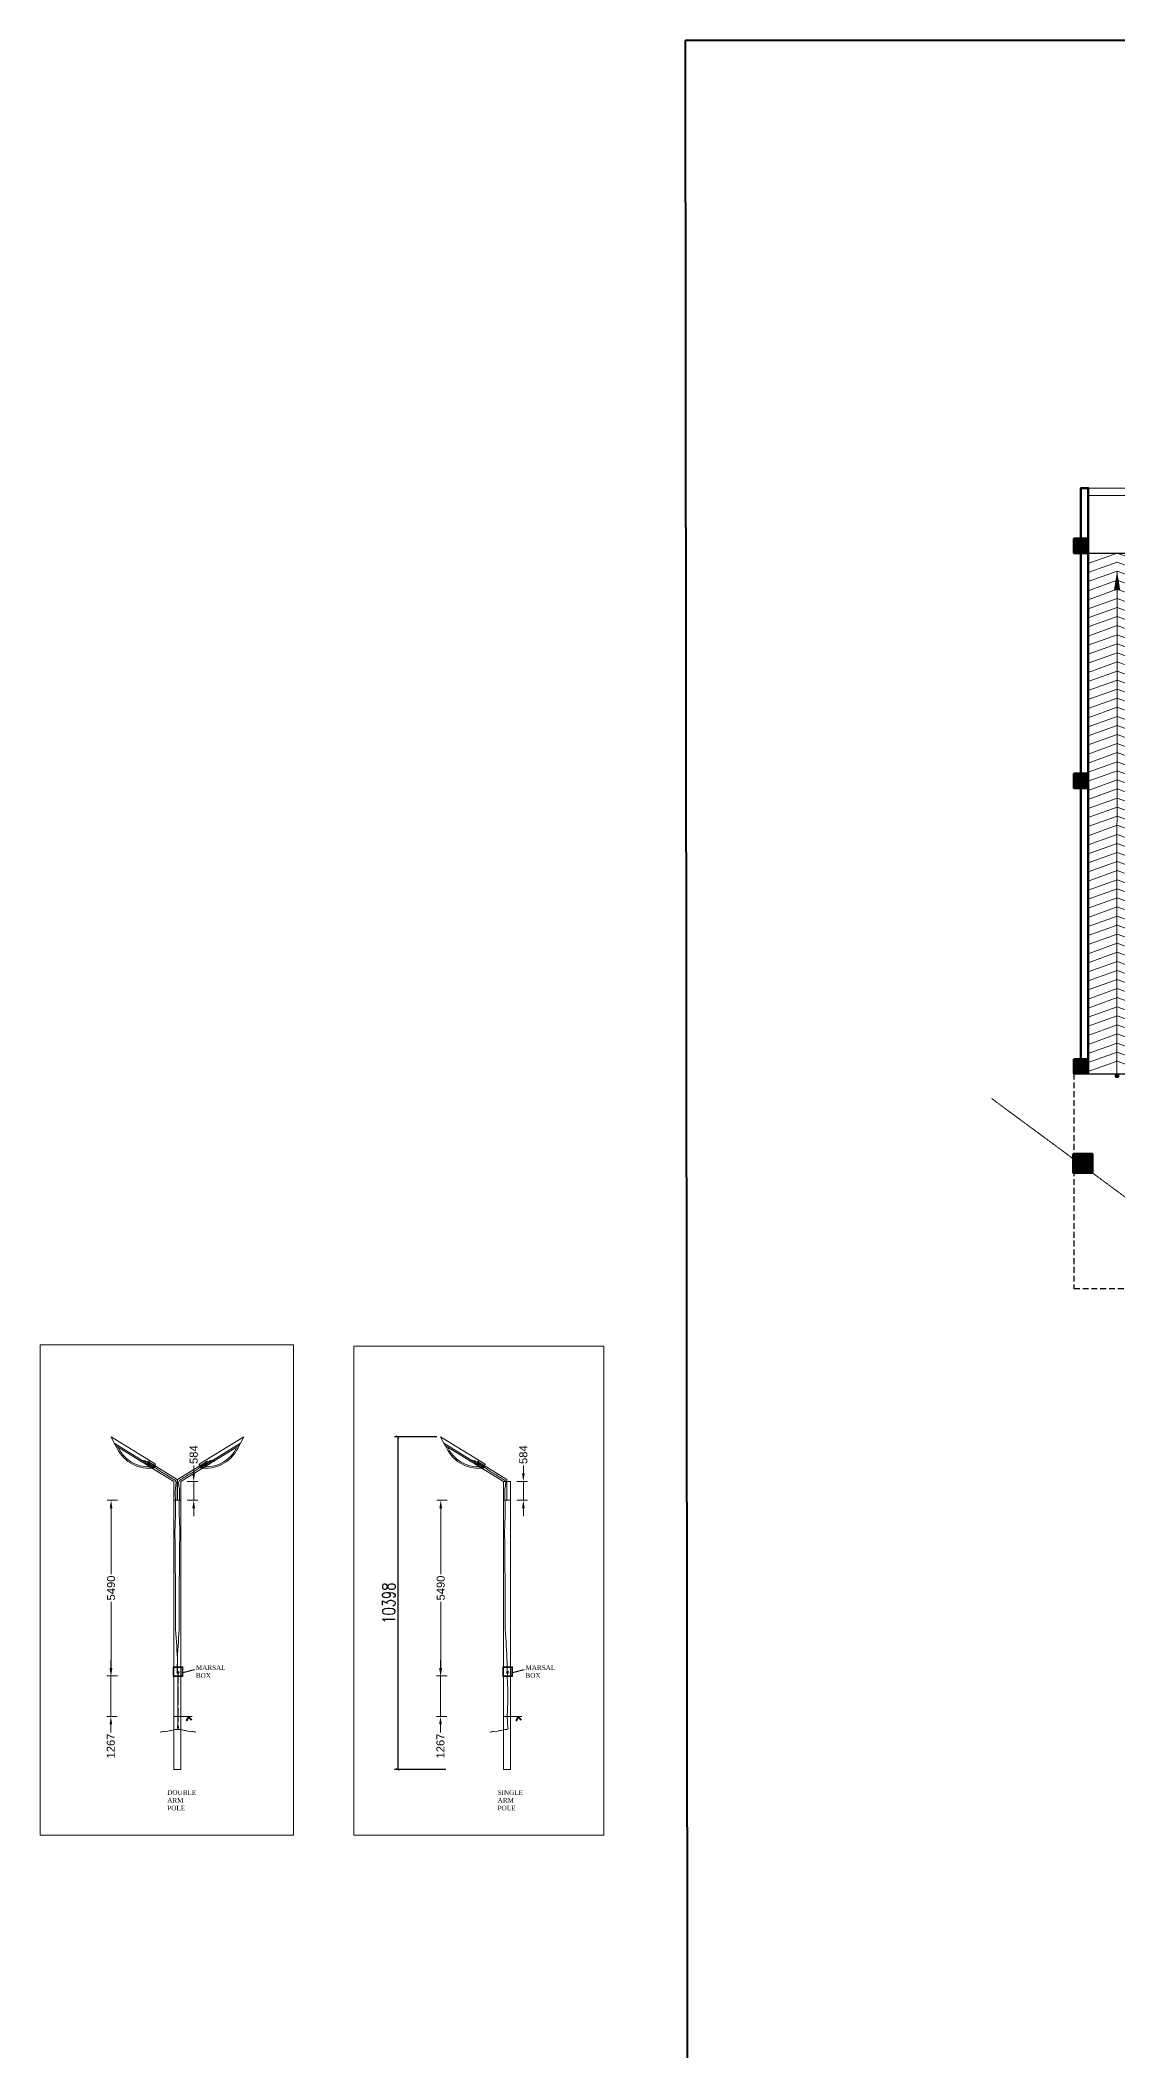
# Model space of a CAD drawing. Header units: millimetres. Extents: x 2399484 to 3337895, y 3598750 to 3969149.
# Drawn here: x 2399484 to 2433150, y 3866298 to 3929111 of the extents above; entities that cross this region are included whole.
import ezdxf
from ezdxf import colors
from ezdxf.entities.mleader import LeaderData, LeaderLine
from ezdxf.math import Vec2, Vec3

# ---------------------------------------------------------------- set-up
doc = ezdxf.new("R2010")
doc.units = ezdxf.units.MM
doc.header["$MEASUREMENT"] = 0
doc.header["$PDMODE"] = 32
doc.header["$PDSIZE"] = 0.25
doc.linetypes.add('CENTER', pattern=[2, 1.25, -0.25, 0.25, -0.25])
doc.linetypes.add('DASHED', pattern=[0.75, 0.5, -0.25])
for name, color, linetype, lineweight in [('0newfurnture', 30, 'Continuous', 15), ('centreline', 52, 'CENTER', 5), ('Column-0.5', 14, 'Continuous', 50), ('conduit Light & fan City', 30, 'Continuous', 5), ('Dimension- 0.15', 114, 'Continuous', 15), ('Hatch', 9, 'Continuous', 9), ('hatch-1', 53, 'Continuous', 15), ('stairs', 6, 'Continuous', 25), ('Strret Light', 50, 'Continuous', 35), ('WALL 0.2', 7, 'Continuous', 20), ('wall 0.4', 7, 'Continuous', 40), ('Wall-0.5', 7, 'Continuous', 50)]:
    doc.layers.add(name, color=color, linetype=linetype, lineweight=lineweight)
doc.styles.add('Arch-Dim', font='romans.shx', dxfattribs={"width": 0.75})
doc.styles.get("Standard").update_dxf_attribs({"font": 'arial.ttf'})
doc.dimstyles.new('HMS', dxfattribs={"dimscale": 100, "dimtxt": 2.5, "dimasz": 2.5, "dimexe": 1.25, "dimexo": 0.625, "dimtad": 0, "dimdec": 0, "dimdsep": 46, "dimtxsty": 'Standard', "dimcen": 2.5, "dimclrd": 64, "dimclre": 54, "dimclrt": 230, "dimadec": 0, "dimazin": 0, "dimtfac": 1, "dimtdec": 0, "dimtmove": 0, "dimatfit": 0, "dimfxl": 1, "dimlwd": 13, "dimlwe": 13, "dimarcsym": 0})
doc.dimstyles.new('SMALL Annotative', dxfattribs={"dimscale": 100, "dimtxt": 4, "dimasz": 1, "dimexe": 1, "dimexo": 1.2, "dimgap": 0.8, "dimtad": 1, "dimdec": 0, "dimzin": 3, "dimdsep": 46, "dimtxsty": 'Arch-Dim', "dimblk": 'ARCHTICK', "dimcen": 10, "dimazin": 2, "dimtfac": 0.75, "dimtdec": 0, "dimtix": 1, "dimtmove": 2, "dimatfit": 3, "dimfxl": 1, "dimfxlon": 1, "dimtolj": 1, "dimtzin": 0, "dimarcsym": 0})
doc.dimstyles.get("Standard").update_dxf_attribs({"dimtxt": 500, "dimasz": 100, "dimexe": 100, "dimexo": 200, "dimgap": 0.09, "dimtad": 0, "dimtoh": 1, "dimdec": 0, "dimzin": 0, "dimdsep": 46, "dimtxsty": 'Standard', "dimblk": 'DOT', "dimcen": 0, "dimclrd": 256, "dimclre": 256, "dimclrt": 256, "dimadec": 0, "dimazin": 0, "dimtfac": 1, "dimtdec": 0, "dimtofl": 0, "dimtmove": 0, "dimatfit": 3, "dimfxl": 1, "dimtolj": 1, "dimtzin": 0, "dimlwd": -1, "dimlwe": -1, "dimarcsym": 1})

# ---------------------------------------------------------------- blocks, each defined once
blk = doc.blocks.new('_Dot')
at = {"color": 0, "linetype": 'ByBlock', "lineweight": -2}
blk.add_line((-0.5, 0), (-1, 0), dxfattribs=at)
at = {"color": 0, "linetype": 'ByBlock', "lineweight": -3, "const_width": 0.5}
blk.add_lwpolyline([(-0.25, 0, 1), (0.25, 0, 1)], format="xyb", close=True, dxfattribs=at)
blk = doc.blocks.new('2ft column')
at = {"layer": 'Hatch', "ltscale": 5}
h = blk.add_hatch(color=256, dxfattribs=at)
h.dxf.hatch_style = 1
h.paths.add_polyline_path([(2207385, 4176559), (2207985, 4176559), (2207985, 4175959), (2207385, 4175959)])
at = {"layer": 'Column-0.5', "ltscale": 5}
blk.add_lwpolyline([(2207385, 4176559), (2207985, 4176559), (2207985, 4175959), (2207385, 4175959)], close=True, dxfattribs=at)
at = {"layer": 'Defpoints', "ltscale": 5}
for points in [[(2207985, 4176559), (2207385, 4175959)], [(2207985, 4175959), (2207385, 4176559)]]:
    blk.add_lwpolyline(points, dxfattribs=at)
blk = doc.blocks.new('main grid')
at = {"layer": 'centreline', "ltscale": 5}
for p, q in [((2518911, 4018930), (2518911, 3987284)), ((2526411, 4018930), (2526411, 3987284)), ((2533911, 4018930), (2533911, 3991299)), ((2541411, 4018930), (2541411, 3976624)), ((2542161, 4018930), (2542161, 3976624)), ((2549661, 4018930), (2549661, 3976624)), ((2557161, 4018930), (2557161, 3976624)), ((2559988, 4011172), (2515645, 4011172)), ((2559988, 4003672), (2515645, 4003672)), ((2559388, 3996172), (2515045, 3996172)), ((2559988, 3996172), (2515645, 3996172)), ((2559988, 3991172), (2538074, 3991172)), ((2533911, 3989164), (2515100, 3989164)), ((2559988, 3985172), (2538074, 3985172)), ((2559988, 3979531), (2538074, 3979531))]:
    blk.add_line(p, q, dxfattribs=at)
blk.add_lwpolyline([(2510725, 3995097), (2521316, 3987284)], dxfattribs=at)
at = {"layer": 'Hatch'}
for p in [(311226, -165087), (318726, -165087), (326226, -165087), (333726, -165087), (311226, -172587), (318726, -172587), (326226, -172587), (333726, -172587), (311226, -180087), (318726, -180087), (326226, -180087), (333726, -180087), (305895, -183187), (311226, -183187), (318726, -183187), (326226, -183187), (333726, -183187), (334476, -185087), (341976, -185087), (349476, -185087), (311226, -187095), (318801, -187095), (334476, -191087), (341976, -191087), (349476, -191087), (334476, -196728), (341976, -196728), (349476, -196728)]:
    blk.add_blockref('2ft column', p, dxfattribs=at)
at = {"layer": 'Hatch', "xscale": -1}
for p in [(4749846, -165087), (4757346, -165087), (4764846, -165087), (4749846, -172587), (4757346, -172587), (4764846, -172587), (4749846, -180087), (4757346, -180087), (4764846, -180087)]:
    blk.add_blockref('2ft column', p, dxfattribs=at)
blk = doc.blocks.new('*D79')
at = {"layer": 'Defpoints', "color": 0, "transparency": 16777216}
for p in [(2403664, 3883500), (2401698, 3878010), (2403664, 3878010)]:
    blk.add_point(p, dxfattribs=at)
at = {"layer": 'Strret Light', "color": 54, "lineweight": 13, "transparency": 16777216}
for p, q in [((2401898, 3883500), (2401573, 3883500)), ((2401898, 3878010), (2401573, 3878010))]:
    blk.add_line(p, q, dxfattribs=at)
at = {"layer": 'Strret Light', "color": 64, "lineweight": 13, "transparency": 16777216}
for p, q in [((2401698, 3883250), (2401698, 3881190)), ((2401698, 3878260), (2401698, 3880320))]:
    blk.add_line(p, q, dxfattribs=at)
at = {"layer": 'Strret Light', "color": 64, "transparency": 16777216}
for points in [[(2401657, 3883250), (2401740, 3883250), (2401698, 3883500)], [(2401657, 3878260), (2401740, 3878260), (2401698, 3878010)]]:
    blk.add_solid(points, dxfattribs=at)
at = {"layer": 'Strret Light', "color": 230, "lineweight": 0, "transparency": 16777216, "insert": (2401698, 3880755), "char_height": 250, "attachment_point": 5, "rotation": 90}
blk.add_mtext('5490', dxfattribs=at)
blk = doc.blocks.new('*D77')
at = {"layer": 'Defpoints', "color": 0, "transparency": 16777216}
for p in [(2403664, 3878010), (2401690, 3876743), (2403664, 3876743)]:
    blk.add_point(p, dxfattribs=at)
at = {"layer": 'Strret Light', "color": 64, "lineweight": 13, "transparency": 16777216}
for p, q in [((2401690, 3878260), (2401690, 3878510)), ((2401690, 3878010), (2401690, 3876743)), ((2401690, 3876493), (2401690, 3876243))]:
    blk.add_line(p, q, dxfattribs=at)
at = {"layer": 'Strret Light', "color": 54, "lineweight": 13, "transparency": 16777216}
for p, q in [((2401890, 3878010), (2401565, 3878010)), ((2401890, 3876743), (2401565, 3876743))]:
    blk.add_line(p, q, dxfattribs=at)
at = {"layer": 'Strret Light', "color": 64, "transparency": 16777216}
for points in [[(2401649, 3878260), (2401732, 3878260), (2401690, 3878010)], [(2401649, 3876493), (2401732, 3876493), (2401690, 3876743)]]:
    blk.add_solid(points, dxfattribs=at)
at = {"layer": 'Strret Light', "color": 230, "lineweight": 0, "transparency": 16777216, "insert": (2401690, 3875819), "char_height": 250, "attachment_point": 5, "rotation": 90}
blk.add_mtext('1267', dxfattribs=at)
blk = doc.blocks.new('*D80')
at = {"layer": 'Defpoints', "color": 0, "transparency": 16777216}
for p in [(2403664, 3884084), (2404279, 3884084), (2403664, 3883500)]:
    blk.add_point(p, dxfattribs=at)
at = {"layer": 'Strret Light', "color": 64, "lineweight": 13, "transparency": 16777216}
for p, q in [((2404279, 3884334), (2404279, 3884584)), ((2404279, 3883500), (2404279, 3884084)), ((2404279, 3883250), (2404279, 3883000))]:
    blk.add_line(p, q, dxfattribs=at)
at = {"layer": 'Strret Light', "color": 54, "lineweight": 13, "transparency": 16777216}
for p, q in [((2404079, 3884084), (2404404, 3884084)), ((2404079, 3883500), (2404404, 3883500))]:
    blk.add_line(p, q, dxfattribs=at)
at = {"layer": 'Strret Light', "color": 64, "transparency": 16777216}
for points in [[(2404238, 3884334), (2404321, 3884334), (2404279, 3884084)], [(2404238, 3883250), (2404321, 3883250), (2404279, 3883500)]]:
    blk.add_solid(points, dxfattribs=at)
at = {"layer": 'Strret Light', "color": 230, "lineweight": 0, "transparency": 16777216, "insert": (2404279, 3884922), "char_height": 250, "attachment_point": 5, "rotation": 90}
blk.add_mtext('584', dxfattribs=at)
blk = doc.blocks.new('*D81')
at = {"layer": 'Defpoints', "color": 0, "transparency": 16777216}
for p in [(2413963, 3883500), (2411997, 3878010), (2413963, 3878010)]:
    blk.add_point(p, dxfattribs=at)
at = {"layer": 'Strret Light', "color": 54, "lineweight": 13, "transparency": 16777216}
for p, q in [((2412197, 3883500), (2411872, 3883500)), ((2412197, 3878010), (2411872, 3878010))]:
    blk.add_line(p, q, dxfattribs=at)
at = {"layer": 'Strret Light', "color": 64, "lineweight": 13, "transparency": 16777216}
for p, q in [((2411997, 3883250), (2411997, 3881190)), ((2411997, 3878260), (2411997, 3880320))]:
    blk.add_line(p, q, dxfattribs=at)
at = {"layer": 'Strret Light', "color": 64, "transparency": 16777216}
for points in [[(2411956, 3883250), (2412039, 3883250), (2411997, 3883500)], [(2411956, 3878260), (2412039, 3878260), (2411997, 3878010)]]:
    blk.add_solid(points, dxfattribs=at)
at = {"layer": 'Strret Light', "color": 230, "lineweight": 0, "transparency": 16777216, "insert": (2411997, 3880755), "char_height": 250, "attachment_point": 5, "rotation": 90}
blk.add_mtext('5490', dxfattribs=at)
blk = doc.blocks.new('*D78')
at = {"layer": 'Defpoints', "color": 0, "transparency": 16777216}
for p in [(2413963, 3878010), (2411989, 3876743), (2413963, 3876743)]:
    blk.add_point(p, dxfattribs=at)
at = {"layer": 'Strret Light', "color": 64, "lineweight": 13, "transparency": 16777216}
for p, q in [((2411989, 3878260), (2411989, 3878510)), ((2411989, 3878010), (2411989, 3876743)), ((2411989, 3876493), (2411989, 3876243))]:
    blk.add_line(p, q, dxfattribs=at)
at = {"layer": 'Strret Light', "color": 54, "lineweight": 13, "transparency": 16777216}
for p, q in [((2412189, 3878010), (2411864, 3878010)), ((2412189, 3876743), (2411864, 3876743))]:
    blk.add_line(p, q, dxfattribs=at)
at = {"layer": 'Strret Light', "color": 64, "transparency": 16777216}
for points in [[(2411948, 3878260), (2412031, 3878260), (2411989, 3878010)], [(2411948, 3876493), (2412031, 3876493), (2411989, 3876743)]]:
    blk.add_solid(points, dxfattribs=at)
at = {"layer": 'Strret Light', "color": 230, "lineweight": 0, "transparency": 16777216, "insert": (2411989, 3875819), "char_height": 250, "attachment_point": 5, "rotation": 90}
blk.add_mtext('1267', dxfattribs=at)
blk = doc.blocks.new('*D82')
at = {"layer": 'Defpoints', "color": 0, "transparency": 16777216}
for p in [(2413963, 3884084), (2414578, 3884084), (2413963, 3883500)]:
    blk.add_point(p, dxfattribs=at)
at = {"layer": 'Strret Light', "color": 64, "lineweight": 13, "transparency": 16777216}
for p, q in [((2414578, 3884334), (2414578, 3884584)), ((2414578, 3883500), (2414578, 3884084)), ((2414578, 3883250), (2414578, 3883000))]:
    blk.add_line(p, q, dxfattribs=at)
at = {"layer": 'Strret Light', "color": 54, "lineweight": 13, "transparency": 16777216}
for p, q in [((2414378, 3884084), (2414703, 3884084)), ((2414378, 3883500), (2414703, 3883500))]:
    blk.add_line(p, q, dxfattribs=at)
at = {"layer": 'Strret Light', "color": 64, "transparency": 16777216}
for points in [[(2414537, 3884334), (2414620, 3884334), (2414578, 3884084)], [(2414537, 3883250), (2414620, 3883250), (2414578, 3883500)]]:
    blk.add_solid(points, dxfattribs=at)
at = {"layer": 'Strret Light', "color": 230, "lineweight": 0, "transparency": 16777216, "insert": (2414578, 3884922), "char_height": 250, "attachment_point": 5, "rotation": 90}
blk.add_mtext('584', dxfattribs=at)
blk = doc.blocks.new('_ArchTick')
at = {"color": 0, "linetype": 'ByBlock', "const_width": 0.15}
blk.add_lwpolyline([(-0.5, -0.5), (0.5, 0.5)], dxfattribs=at)
blk = doc.blocks.new('*D83')
at = {"layer": 'conduit Light & fan City', "color": 0, "linetype": 'Continuous', "lineweight": -2, "ltscale": 3, "transparency": 16777216}
for p, q in [((2411874, 3885482), (2410553, 3885482)), ((2410653, 3885482), (2410653, 3875084)), ((2412153, 3875084), (2410553, 3875084))]:
    blk.add_line(p, q, dxfattribs=at)
at = {"layer": 'Defpoints', "color": 0, "ltscale": 3, "transparency": 16777216}
for p in [(2411994, 3885482), (2410653, 3875084), (2413963, 3875084)]:
    blk.add_point(p, dxfattribs=at)
at = {"layer": 'conduit Light & fan City', "color": 0, "lineweight": -2, "ltscale": 3, "transparency": 16777216, "xscale": 100, "yscale": 100, "zscale": 100}
for p, rotation in [((2410653, 3885482), 90), ((2410653, 3875084), 270)]:
    blk.add_blockref('_ArchTick', p, dxfattribs=dict(at, rotation=rotation))
at = {"layer": 'conduit Light & fan City', "color": 0, "lineweight": 0, "ltscale": 3, "transparency": 16777216, "insert": (2410373, 3880283), "char_height": 400, "attachment_point": 5, "rotation": 90, "style": 'Arch-Dim'}
blk.add_mtext('\\A1;10398', dxfattribs=at)
blk = doc.blocks.new('RAMP23')
at = {"layer": 'Dimension- 0.15', "ltscale": 5}
h = blk.add_hatch(dxfattribs=at)
h.set_pattern_fill('ANSI31', color=256, scale=25.555556, angle=90)
h.set_pattern_definition([(135, (1623697.9227, 1877740.101), (-2.258813329, -2.258813329), [])])
h.paths.add_polyline_path([(2418321, 3996255), (2418380, 3996255), (2418380, 3996196, -0.414214)])
h.paths.add_polyline_path([(2418321, 3996255, -0.414214), (2418380, 3996314), (2418380, 3996255)])
h.paths.add_polyline_path([(2418380, 3996255), (2418380, 3996314, -0.414214), (2418439, 3996255)])
h.paths.add_polyline_path([(2418380, 3996196), (2418380, 3996255), (2418439, 3996255, -0.414214)])
blk.add_lwpolyline([(2418984, 4012016), (2418984, 4013523), (2420784, 4013523), (2420784, 4012700)], dxfattribs=at)
blk.add_circle((2418380, 3996255), 59.1, dxfattribs=at)
at = {"layer": 'hatch-1', "color": 4, "lineweight": 0, "ltscale": 5}
for points in [[(2417484, 4012256), (2418384, 4012583), (2419284, 4012256)], [(2419884, 4012503), (2420784, 4012177), (2421684, 4012503)], [(2420447, 4012583), (2420784, 4012460), (2421122, 4012583)], [(2417484, 4011973), (2418384, 4012299), (2419284, 4011973)], [(2417484, 4011689), (2418384, 4012016), (2419284, 4011689)], [(2419782, 4011938), (2420784, 4011574), (2421787, 4011938)], [(2419884, 4012220), (2420784, 4011893), (2421684, 4012220)], [(2419884, 4011936), (2420784, 4011610), (2421684, 4011936)], [(2417484, 4011406), (2418384, 4011732), (2419284, 4011406)], [(2417484, 4011122), (2418384, 4011449), (2419284, 4011122)], [(2419884, 4011653), (2420784, 4011326), (2421684, 4011653)], [(2419884, 4011369), (2420784, 4011043), (2421684, 4011369)], [(2417484, 4010839), (2418384, 4011165), (2419284, 4010839)], [(2417484, 4010555), (2418384, 4010882), (2419284, 4010555)], [(2417484, 4010272), (2418384, 4010598), (2419284, 4010272)], [(2419884, 4011086), (2420784, 4010759), (2421684, 4011086)], [(2419884, 4010802), (2420784, 4010476), (2421684, 4010802)], [(2417484, 4009988), (2418384, 4010315), (2419284, 4009988)], [(2417484, 4009705), (2418384, 4010031), (2419284, 4009705)], [(2419884, 4010519), (2420784, 4010192), (2421684, 4010519)], [(2419884, 4010235), (2420784, 4009909), (2421684, 4010235)], [(2419884, 4009952), (2420784, 4009625), (2421684, 4009952)], [(2417484, 4009421), (2418384, 4009748), (2419284, 4009421)], [(2417484, 4009138), (2418384, 4009464), (2419284, 4009138)], [(2419884, 4009668), (2420784, 4009342), (2421684, 4009668)], [(2419884, 4009385), (2420784, 4009058), (2421684, 4009385)], [(2417484, 4008854), (2418384, 4009181), (2419284, 4008854)], [(2417484, 4008571), (2418384, 4008897), (2419284, 4008571)], [(2419884, 4009101), (2420784, 4008775), (2421684, 4009101)], [(2419884, 4008818), (2420784, 4008491), (2421684, 4008818)], [(2417484, 4008287), (2418384, 4008614), (2419284, 4008287)], [(2417484, 4008004), (2418384, 4008330), (2419284, 4008004)], [(2419884, 4008534), (2420784, 4008208), (2421684, 4008534)], [(2419884, 4008251), (2420784, 4007924), (2421684, 4008251)], [(2417484, 4007721), (2418384, 4008047), (2419284, 4007721)], [(2417484, 4007437), (2418384, 4007763), (2419284, 4007437)], [(2417484, 4007154), (2418384, 4007480), (2419284, 4007154)], [(2419884, 4007967), (2420784, 4007641), (2421684, 4007967)], [(2419884, 4007684), (2420784, 4007357), (2421684, 4007684)], [(2417484, 4006870), (2418384, 4007196), (2419284, 4006870)], [(2417484, 4006587), (2418384, 4006913), (2419284, 4006587)], [(2419884, 4007400), (2420784, 4007074), (2421684, 4007400)], [(2419884, 4007117), (2420784, 4006791), (2421684, 4007117)], [(2419884, 4006833), (2420784, 4006507), (2421684, 4006833)], [(2417484, 4006303), (2418384, 4006629), (2419284, 4006303)], [(2417484, 4006020), (2418384, 4006346), (2419284, 4006020)], [(2419884, 4006550), (2420784, 4006224), (2421684, 4006550)], [(2419884, 4006266), (2420784, 4005940), (2421684, 4006266)], [(2417484, 4005736), (2418384, 4006062), (2419284, 4005736)], [(2417484, 4005453), (2418384, 4005779), (2419284, 4005453)], [(2419884, 4005983), (2420784, 4005657), (2421684, 4005983)], [(2419884, 4005699), (2420784, 4005373), (2421684, 4005699)], [(2417484, 4005169), (2418384, 4005495), (2419284, 4005169)], [(2417484, 4004886), (2418384, 4005212), (2419284, 4004886)], [(2417484, 4004602), (2418384, 4004928), (2419284, 4004602)], [(2419884, 4005416), (2420784, 4005090), (2421684, 4005416)], [(2419884, 4005132), (2420784, 4004806), (2421684, 4005132)], [(2417484, 4004319), (2418384, 4004645), (2419284, 4004319)], [(2417484, 4004035), (2418384, 4004361), (2419284, 4004035)], [(2419884, 4004849), (2420784, 4004523), (2421684, 4004849)], [(2419884, 4004565), (2420784, 4004239), (2421684, 4004565)], [(2417484, 4003752), (2418384, 4004078), (2419284, 4003752)], [(2417484, 4003752), (2418384, 4004078), (2419284, 4003752)], [(2417484, 4003468), (2418384, 4003794), (2419284, 4003468)], [(2419884, 4004282), (2420784, 4003956), (2421684, 4004282)], [(2419884, 4003998), (2420784, 4003672), (2421684, 4003998)], [(2419884, 4003715), (2420784, 4003389), (2421684, 4003715)], [(2417484, 4003185), (2418384, 4003511), (2419284, 4003185)], [(2417484, 4002901), (2418384, 4003228), (2419284, 4002901)], [(2419884, 4003431), (2420784, 4003105), (2421684, 4003431)], [(2419884, 4003148), (2420784, 4002822), (2421684, 4003148)], [(2417484, 4002618), (2418384, 4002944), (2419284, 4002618)], [(2417484, 4002334), (2418384, 4002661), (2419284, 4002334)], [(2419884, 4002864), (2420784, 4002538), (2421684, 4002864)], [(2419884, 4002581), (2420784, 4002255), (2421684, 4002581)], [(2417484, 4002051), (2418384, 4002377), (2419284, 4002051)], [(2417484, 4001767), (2418384, 4002094), (2419284, 4001767)], [(2417484, 4001484), (2418384, 4001810), (2419284, 4001484)], [(2419884, 4002298), (2420784, 4001971), (2421684, 4002298)], [(2419884, 4002014), (2420784, 4001688), (2421684, 4002014)], [(2417484, 4001200), (2418384, 4001527), (2419284, 4001200)], [(2417484, 4000917), (2418384, 4001243), (2419284, 4000917)], [(2419884, 4001731), (2420784, 4001404), (2421684, 4001731)], [(2419884, 4001447), (2420784, 4001121), (2421684, 4001447)], [(2419884, 4001164), (2420784, 4000837), (2421684, 4001164)], [(2417484, 4000633), (2418384, 4000960), (2419284, 4000633)], [(2417484, 4000350), (2418384, 4000676), (2419284, 4000350)], [(2419884, 4000880), (2420784, 4000554), (2421684, 4000880)], [(2419884, 4000597), (2420784, 4000270), (2421684, 4000597)], [(2417484, 4000066), (2418384, 4000393), (2419284, 4000066)], [(2417484, 3999783), (2418384, 4000109), (2419284, 3999783)], [(2419884, 4000313), (2420784, 3999987), (2421684, 4000313)], [(2419884, 4000030), (2420784, 3999703), (2421684, 4000030)], [(2417484, 3999499), (2418384, 3999826), (2419284, 3999499)], [(2417484, 3999216), (2418384, 3999542), (2419284, 3999216)], [(2419884, 3999746), (2420784, 3999420), (2421684, 3999746)], [(2419884, 3999463), (2420784, 3999136), (2421684, 3999463)], [(2417484, 3998932), (2418384, 3999259), (2419284, 3998932)], [(2417484, 3998649), (2418384, 3998975), (2419284, 3998649)], [(2417484, 3998365), (2418384, 3998692), (2419284, 3998365)], [(2419884, 3999179), (2420784, 3998853), (2421684, 3999179)], [(2419884, 3998896), (2420784, 3998569), (2421684, 3998896)], [(2417484, 3998082), (2418384, 3998408), (2419284, 3998082)], [(2417484, 3997798), (2418384, 3998125), (2419284, 3997798)], [(2419884, 3998612), (2420784, 3998286), (2421684, 3998612)], [(2419884, 3998329), (2420784, 3998002), (2421684, 3998329)], [(2419884, 3998045), (2420784, 3997719), (2421684, 3998045)], [(2417484, 3997515), (2418384, 3997841), (2419284, 3997515)], [(2417484, 3997231), (2418384, 3997558), (2419284, 3997231)], [(2419884, 3997762), (2420784, 3997435), (2421684, 3997762)], [(2419884, 3997478), (2420784, 3997152), (2421684, 3997478)], [(2417484, 3996948), (2418384, 3997274), (2419284, 3996948)], [(2417484, 3996664), (2418384, 3996991), (2419284, 3996664)], [(2419884, 3997195), (2420784, 3996868), (2421684, 3997195)], [(2419884, 3996911), (2420784, 3996585), (2421684, 3996911)], [(2417484, 3996381), (2418384, 3996707), (2419284, 3996381)], [(2417484, 3996381), (2418384, 3996707), (2419284, 3996381)], [(2419884, 3996628), (2420784, 3996301), (2421684, 3996628)]]:
    blk.add_lwpolyline(points, dxfattribs=at)
at = {"layer": 'stairs', "ltscale": 5}
for points in [[(2417484, 4012583), (2421684, 4012583)], [(2419284, 3996313), (2419284, 4012583)], [(2419884, 3996313), (2419884, 4012583)], [(2417484, 3996313), (2421684, 3996313)]]:
    blk.add_lwpolyline(points, dxfattribs=at)
at = {"layer": 'WALL 0.2', "ltscale": 5}
for points in [[(2417484, 4014613), (2421684, 4014613)], [(2417484, 4014383), (2421684, 4014383)]]:
    blk.add_lwpolyline(points, dxfattribs=at)
at = {"layer": 'Wall-0.5', "ltscale": 5}
for points in [[(2417254, 3996768), (2417484, 3996768), (2417484, 4014613), (2417254, 4014613)], [(2421684, 3996768), (2421914, 3996768), (2421914, 4014613), (2421684, 4014613)]]:
    blk.add_lwpolyline(points, close=True, dxfattribs=at)
at = {"layer": 'Hatch', "xscale": 0.75, "yscale": 0.75, "zscale": 0.75}
for p in [(761496, 880614), (766146, 880614), (761496, 873271), (766146, 873271), (761496, 864349), (766146, 864349)]:
    blk.add_blockref('2ft column', p, dxfattribs=at)
at = {"layer": 'Dimension- 0.15', "ltscale": 5}
for points, override in [([(2420784, 3996301), (2420784, 4012700)], {"dimasz": 600, "dimfxl": 500, "dimfxlon": 1}), ([(2418384, 4012016), (2418380, 3996313)], {"dimasz": 600, "dimgap": 0.09, "dimtad": 0, "dimfxl": 500, "dimfxlon": 1})]:
    blk.add_leader(points, dimstyle='Standard', override=override, dxfattribs=at)

msp = doc.modelspace()

# ---------------------------------------------------------------- linework, layer by layer
at = {"layer": 'stairs', "linetype": 'DASHED', "ltscale": 366}
msp.add_lwpolyline([(2431779, 3896825.2), (2431779, 3890116.9), (2445265.3, 3890116.9), (2445190.3, 3896940.1)], dxfattribs=at)
at = {"layer": 'Strret Light', "lineweight": 0}
for p, q in [((2403088.3, 3884622.7), (2401695.3, 3885481.8)), ((2401796.4, 3885278.6), (2401695.3, 3885481.8)), ((2403023.3, 3884522.9), (2401796.4, 3885278.6)), ((2403001.9, 3884490), (2401848.1, 3885200.8)), ((2404449.8, 3884622.7), (2405842.9, 3885481.8)), ((2404514.9, 3884522.9), (2405741.8, 3885278.6)), ((2404536.3, 3884490), (2405690.1, 3885200.8)), ((2405741.8, 3885278.6), (2405842.9, 3885481.8)), ((2413387.3, 3884622.7), (2411994.3, 3885481.8)), ((2412095.4, 3885278.6), (2411994.3, 3885481.8)), ((2413322.3, 3884522.9), (2412095.4, 3885278.6)), ((2413300.9, 3884490), (2412147.1, 3885200.8)), ((2403663.5, 3884083.9), (2402777.5, 3884629.7)), ((2402883.4, 3884719.6), (2402828, 3884629.7)), ((2403763.7, 3884145.3), (2402832.8, 3884719.3)), ((2403088.3, 3884622.7), (2403001.9, 3884490)), ((2403774.5, 3884145.3), (2404705.4, 3884719.3)), ((2403874.7, 3884083.9), (2404760.6, 3884629.7)), ((2404449.8, 3884622.7), (2404536.3, 3884490)), ((2404654.8, 3884719.6), (2404710.2, 3884629.7)), ((2413962.5, 3884083.9), (2413076.6, 3884629.7)), ((2413182.4, 3884719.6), (2413127, 3884629.7)), ((2414062.7, 3884145.3), (2413131.8, 3884719.3)), ((2413387.3, 3884622.7), (2413300.9, 3884490)), ((2403663.5, 3883499.8), (2403663.5, 3884083.9)), ((2403765.8, 3883499.8), (2403763.7, 3884145.3)), ((2403772.4, 3883499.8), (2403774.5, 3884145.3)), ((2403874.7, 3883499.8), (2403874.7, 3884083.9)), ((2413962.5, 3883499.8), (2413962.5, 3884083.9)), ((2413962.5, 3884083.9), (2414173.7, 3884083.9)), ((2414064.8, 3883499.8), (2414062.7, 3884145.3)), ((2414173.7, 3883499.8), (2414173.7, 3884083.9)), ((2403663.5, 3883499.8), (2403663.5, 3875083.9)), ((2403663.5, 3883499.8), (2403874.7, 3883499.8)), ((2403874.7, 3883499.8), (2403874.7, 3875083.9)), ((2413962.5, 3883499.8), (2413962.5, 3875083.9)), ((2413962.5, 3883499.8), (2414173.7, 3883499.8)), ((2414173.7, 3883499.8), (2414173.7, 3875083.9)), ((2403663.5, 3876743.3), (2404232.4, 3876743.3)), ((2404121.7, 3876743.3), (2404047.4, 3876618.6)), ((2404047.4, 3876618.6), (2404121.7, 3876743.3)), ((2404123.7, 3876715.9), (2404061.5, 3876597.3)), ((2404121.7, 3876743.3), (2404216.8, 3876635.6)), ((2404123.7, 3876715.9), (2404201.5, 3876629)), ((2413962.5, 3876743.3), (2414531.4, 3876743.3)), ((2414420.7, 3876743.3), (2414346.4, 3876618.6)), ((2414346.4, 3876618.6), (2414420.7, 3876743.3)), ((2414422.7, 3876715.9), (2414360.5, 3876597.3)), ((2414420.7, 3876743.3), (2414515.8, 3876635.6)), ((2414422.7, 3876715.9), (2414500.5, 3876629)), ((2403663.5, 3875083.9), (2403874.7, 3875083.9)), ((2413962.5, 3875083.9), (2414173.7, 3875083.9))]:
    msp.add_line(p, q, dxfattribs=at)
at = {"layer": 'Strret Light', "color": 3, "lineweight": 0}
for points in [[(2399483.5, 3888357.1), (2407399.4, 3888357.1), (2407399.4, 3873037), (2399483.5, 3873037)], [(2409278.3, 3888314.7), (2417088.6, 3888314.7), (2417088.6, 3873037), (2409278.3, 3873037)]]:
    msp.add_lwpolyline(points, close=True, dxfattribs=at)
at = {"layer": 'Strret Light', "color": 6, "lineweight": 0}
for points in [[(2403633.2, 3877989.1), (2403939.3, 3877989.1), (2403939.3, 3878295.2), (2403633.2, 3878295.2)], [(2403654.3, 3878010.2), (2403918.2, 3878010.2), (2403918.2, 3878274.1), (2403654.3, 3878274.1)], [(2413932.2, 3877989.1), (2414238.3, 3877989.1), (2414238.3, 3878295.2), (2413932.2, 3878295.2)], [(2413953.3, 3878010.2), (2414217.2, 3878010.2), (2414217.2, 3878274.1), (2413953.3, 3878274.1)]]:
    msp.add_lwpolyline(points, close=True, dxfattribs=at)
for centre in [(2403785.9, 3878119.7), (2414084.9, 3878119.7)]:
    msp.add_circle(centre, 37, dxfattribs=at)
at = {"layer": 'Strret Light', "lineweight": 0}
for centre, radius, start, end in [((2401945.3, 3885321.4), 155, 196.034121, 231.131211), ((2402877.1, 3885605.2), 1105.6, 201.454379, 275.277564), ((2402877.1, 3885605.2), 1063.4, 204.599996, 272.131948), ((2404661.1, 3885605.2), 1105.6, 264.722436, 338.545621), ((2404661.1, 3885605.2), 1063.4, 267.868052, 335.400004), ((2405592.9, 3885321.4), 155, 308.868789, 343.965879), ((2412244.3, 3885321.4), 155, 196.034121, 231.131211), ((2413176.1, 3885605.2), 1105.6, 201.454379, 275.277564), ((2413176.1, 3885605.2), 1063.4, 204.599996, 272.131948), ((2402924.9, 3884634.7), 163.9, 298.009746, 355.793981), ((2404613.3, 3884634.7), 163.9, 184.206019, 241.990254), ((2413223.9, 3884634.7), 163.9, 298.009746, 355.793981)]:
    msp.add_arc(centre, radius, start, end, dxfattribs=at)
at = {"layer": 'Strret Light', "color": 1, "lineweight": 0}
for points in [[(2402603.9, 3884703.4), (2402708.8, 3884738.4), (2402806.1, 3884698.9), (2402885.2, 3884647.3), (2403053.8, 3884533.6), (2403294.5, 3884367.2), (2403473.9, 3884260.9), (2403598.5, 3884185), (2403685.2, 3884130.3), (2403708, 3884110.6), (2403718.7, 3883950.7), (2403701.9, 3883734.8), (2403712.6, 3883391.1), (2403703.6, 3882861.6), (2403693.3, 3882446.4), (2403699.1, 3882068.2), (2403699.1, 3881634.8), (2403715.2, 3880705.2), (2403715.3, 3879462.3), (2403770.4, 3878423.7), (2403785.9, 3878119.7), (2403787, 3878115.2), (2403787.6, 3878113.9)], [(2404934.3, 3884703.4), (2404829.4, 3884738.4), (2404732.1, 3884698.9), (2404653, 3884647.3), (2404484.3, 3884533.6), (2404243.7, 3884367.2), (2404064.3, 3884260.9), (2403939.6, 3884185), (2403853, 3884130.3), (2403830.2, 3884110.6), (2403819.5, 3883950.7), (2403836.2, 3883734.8), (2403825.5, 3883391.1), (2403834.6, 3882861.6), (2403844.8, 3882446.4), (2403839.1, 3882068.2), (2403839.1, 3881634.8), (2403822.9, 3880705.2), (2403822.9, 3879462.3), (2403767.8, 3878423.7), (2403752.3, 3878119.7), (2403751.2, 3878115.2), (2403750.6, 3878113.9)], [(2412902.9, 3884703.4), (2413007.8, 3884738.4), (2413105.1, 3884698.9), (2413184.2, 3884647.3), (2413352.8, 3884533.6), (2413593.5, 3884367.2), (2413772.9, 3884260.9), (2413897.5, 3884185), (2413984.2, 3884130.3), (2414007, 3884110.6), (2414017.7, 3883950.7), (2414001, 3883734.8), (2414011.6, 3883391.1), (2414002.6, 3882861.6), (2413992.3, 3882446.4), (2413998.1, 3882068.2), (2413998.1, 3881634.8), (2414014.2, 3880705.2), (2414014.3, 3879462.3), (2414069.4, 3878423.7), (2414084.9, 3878119.7), (2414086, 3878115.2), (2414086.6, 3878113.9)]]:
    msp.add_spline(points, degree=3, dxfattribs=at)
at = {"layer": 'Strret Light', "color": 5, "lineweight": 0}
for points in [[(2403787.4, 3878128.1), (2403787.6, 3878120.4), (2403785.8, 3878108.5), (2403784.3, 3878090.2), (2403781.6, 3878055.5), (2403783.7, 3877806.5), (2403791.7, 3877145.5), (2403799.3, 3876412.2), (2403795.8, 3876353.7), (2403725.5, 3876336.2), (2403700.7, 3876336.2), (2403620, 3876309.9), (2403509.3, 3876294.1), (2403433.8, 3876269.5), (2403360, 3876269.5), (2403231.7, 3876253.7)], [(2403787.9, 3878128.1), (2403787.7, 3878120.4), (2403789.5, 3878108.5), (2403791, 3878090.2), (2403793.7, 3878055.5), (2403791.6, 3877806.5), (2403783.6, 3877145.5), (2403776, 3876412.2), (2403779.6, 3876353.7), (2403849.9, 3876336.2), (2403874.7, 3876336.2), (2403955.3, 3876309.9), (2404066, 3876294.1), (2404141.6, 3876269.5), (2404215.3, 3876269.5), (2404343.6, 3876253.7)], [(2414086.4, 3878128.1), (2414086.6, 3878120.4), (2414084.8, 3878108.5), (2414083.4, 3878090.2), (2414080.6, 3878055.5), (2414082.7, 3877806.5), (2414090.7, 3877145.5), (2414098.4, 3876412.2), (2414094.8, 3876353.7), (2414024.5, 3876336.2), (2413999.7, 3876336.2), (2413919.1, 3876309.9), (2413808.3, 3876294.1), (2413732.8, 3876269.5), (2413659, 3876269.5), (2413530.7, 3876253.7)]]:
    msp.add_spline(points, degree=3, dxfattribs=at)
at = {"layer": 'wall 0.4', "ltscale": 5}
msp.add_lwpolyline([(2419644.4, 3929110.9), (2617704.9, 3929110.9), (2617775.6, 3858072), (2419715.1, 3858072)], close=True, dxfattribs=at)

# ---------------------------------------------------------------- block references
at = {"layer": '0newfurnture', "ltscale": 5}
msp.add_blockref('main grid', (-81520.5, -99046.7), dxfattribs=at)
at = {"layer": 'wall 0.4'}
msp.add_blockref('RAMP23', (14744.7, -99492.7), dxfattribs=at)

# ---------------------------------------------------------------- texts
at = {"layer": 'Strret Light', "color": 6, "lineweight": 0, "char_height": 145.939, "attachment_point": 1}
for s, width, insert in [('{\\fTimes New Roman Baltic|b0|i0|c0|p18;MARSAL BOX}', 494.29, (2404346.2, 3878341.9)), ('{\\fTimes New Roman Baltic|b0|i0|c0|p18;MARSAL BOX}', 494.29, (2414645.2, 3878341.9)), ('{\\fTimes New Roman Baltic|b0|i0|c0|p18;DOUBLE ARM POLE}', 687.322, (2403452.4, 3874439.7)), ('{\\fTimes New Roman Baltic|b0|i0|c0|p18;SINGLE ARM POLE}', 687.322, (2413776, 3874439.7))]:
    msp.add_mtext_dynamic_manual_height_columns(s, width=width, gutter_width=15, heights=[0], dxfattribs=dict(at, insert=insert))

# ---------------------------------------------------------------- dimensions: what is measured, and where the dimension line sits
at = {"layer": 'conduit Light & fan City', "lineweight": 0, "ltscale": 3}
dim = msp.add_linear_dim(base=(2410652.6, 3875083.9), p1=(2411994.3, 3885481.8), p2=(2413962.5, 3875083.9), angle=90, dimstyle='SMALL Annotative', override={"dimfxl": 15, "dimarcsym": 1}, dxfattribs=at)
dim.commit()
dim.dimension.update_dxf_attribs({"geometry": '*D83', "text_midpoint": (2410372.6, 3880282.9)})
at = {"layer": 'Strret Light', "color": 5, "lineweight": 0}
for p1, p2, picture, middle in [((2403663.5, 3883499.8), (2403663.5, 3884083.9), '*D80', (2404279.4, 3884922.1)), ((2413962.5, 3883499.8), (2413962.5, 3884083.9), '*D82', (2414578.4, 3884922.1))]:
    dim = msp.add_aligned_dim(p1=p1, p2=p2, distance=-615.9, dimstyle='HMS', override={"dimfxl": 2, "dimfxlon": 1, "dimarcsym": 1}, dxfattribs=at)
    dim.commit()
    dim.dimension.update_dxf_attribs({"geometry": picture, "text_midpoint": middle})
at = {"layer": 'Strret Light', "lineweight": 0}
for p1, p2, distance, picture, middle in [((2403663.5, 3883499.8), (2403663.5, 3878010.2), -1965.2, '*D79', (2401698.4, 3880755)), ((2413962.5, 3883499.8), (2413962.5, 3878010.2), -1965.2, '*D81', (2411997.4, 3880755)), ((2403663.5, 3878010.2), (2403663.5, 3876743.3), -1973.2, '*D77', (2401690.3, 3875819.3)), ((2413962.5, 3878010.2), (2413962.5, 3876743.3), -1973.2, '*D78', (2411989.3, 3875819.3))]:
    dim = msp.add_aligned_dim(p1=p1, p2=p2, distance=distance, dimstyle='HMS', override={"dimfxl": 2, "dimfxlon": 1, "dimarcsym": 1}, dxfattribs=at)
    dim.commit()
    dim.dimension.update_dxf_attribs({"geometry": picture, "text_midpoint": middle})

# ---------------------------------------------------------------- leaders
at = {"layer": 'Strret Light', "color": 5}
ml = msp.add_multileader_mtext('Standard', dxfattribs=at)
ml.set_content('', color=5)
ml.set_leader_properties()
ml.build(insert=Vec2(0, 0))
ml.multileader.update_dxf_attribs({"text_right_attachment_type": 6, "dogleg_length": 0.36, "arrow_head_size": 0.18})
ctx = ml.context
ctx.base_point, ctx.char_height, ctx.arrow_head_size, ctx.landing_gap_size, ctx.plane_origin = Vec3(2404304.7, 3878208.4), 0.18, 0.18, 0.09, Vec3(2403939.3, 3878113)
ctx.right_attachment = 6
notes = []
notes.append((ctx, [(0, (1, 1, 0), (2404304.3, 3878208.4), (1, 0), 0.36, [(0, [(2403939.3, 3878113)], 0, [])])]))
ctx.mtext.insert, ctx.mtext.flow_direction = Vec3(2404304.7, 3878208.5), 5
ml = msp.add_multileader_mtext('Standard', dxfattribs=at)
ml.set_content('', color=5)
ml.set_leader_properties()
ml.build(insert=Vec2(0, 0))
ml.multileader.update_dxf_attribs({"text_right_attachment_type": 6, "dogleg_length": 0.36, "arrow_head_size": 0.18})
ctx = ml.context
ctx.base_point, ctx.char_height, ctx.arrow_head_size, ctx.landing_gap_size, ctx.plane_origin = Vec3(2414603.7, 3878208.4), 0.18, 0.18, 0.09, Vec3(2414238.3, 3878113)
ctx.right_attachment = 6
notes.append((ctx, [(0, (1, 1, 0), (2414603.3, 3878208.4), (1, 0), 0.36, [(0, [(2414238.3, 3878113)], 0, [])])]))
ctx.mtext.insert, ctx.mtext.flow_direction = Vec3(2414603.8, 3878208.5), 5
for ctx, leaders in notes:
    for number, flags, end, landing, length, lines in leaders:
        leader = LeaderData()
        leader.index, (leader.has_last_leader_line, leader.has_dogleg_vector, leader.attachment_direction) = number, flags
        leader.last_leader_point, leader.dogleg_vector, leader.dogleg_length = Vec3(end), Vec3(landing), length
        for number, points, colour, breaks in lines:
            line = LeaderLine()
            line.index, line.vertices, line.color, line.breaks = number, Vec3.list(points), colors.encode_raw_color(colour), breaks
            leader.lines.append(line)
        ctx.leaders.append(leader)

doc.saveas('drawing.dxf')
